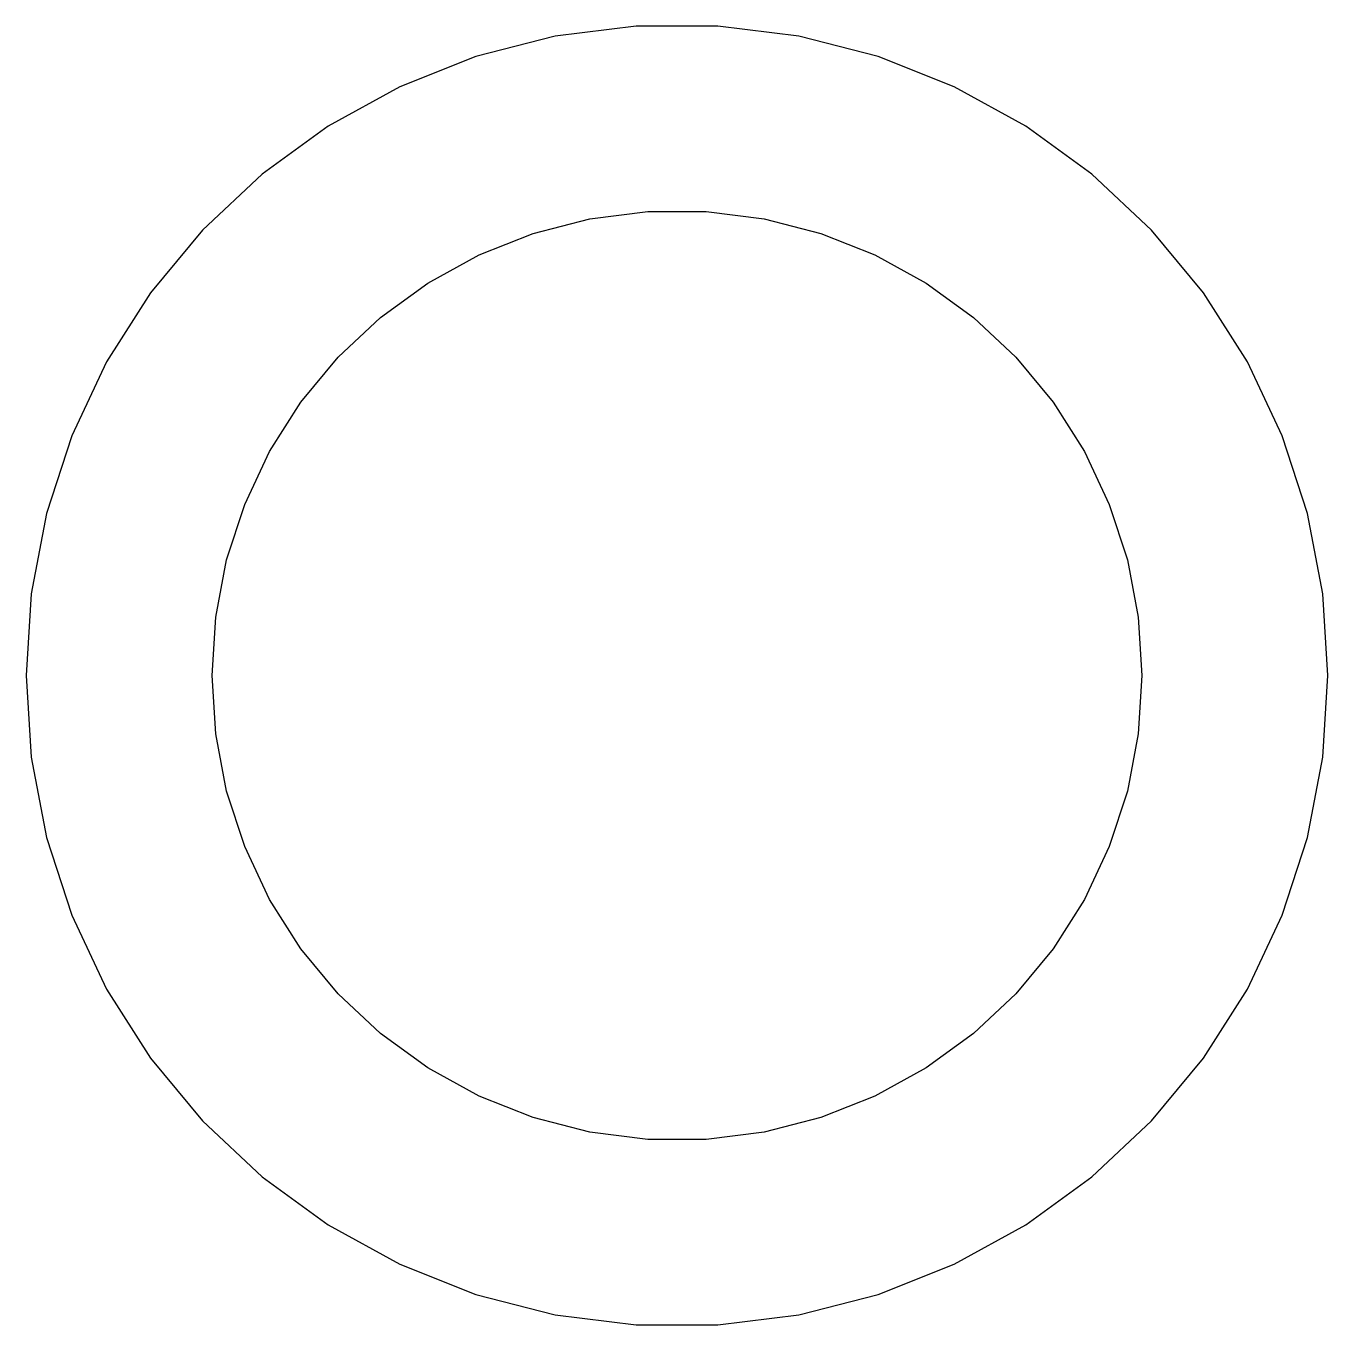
# Model space of a CAD drawing. Header units: metres. Extents: x -21 to 21, y -21 to 21.
import ezdxf

# ---------------------------------------------------------------- set-up
doc = ezdxf.new("R2010")
doc.units = ezdxf.units.M

msp = doc.modelspace()

# ---------------------------------------------------------------- linework, layer by layer
for p, q in [((-3.935, 20.628), (-6.48935, 19.9722)), ((-1.31859, 20.9586), (-3.935, 20.628)), ((1.31859, 20.9586), (-1.31859, 20.9586)), ((3.935, 20.628), (1.31859, 20.9586)), ((6.48935, 19.9722), (3.935, 20.628)), ((-6.48935, 19.9722), (-8.94136, 19.0014)), ((8.94136, 19.0014), (6.48935, 19.9722)), ((-8.94136, 19.0014), (-11.2523, 17.7309)), ((11.2523, 17.7309), (8.94136, 19.0014)), ((-11.2523, 17.7309), (-13.3859, 16.1808)), ((13.3859, 16.1808), (11.2523, 17.7309)), ((-13.3859, 16.1808), (-15.3083, 14.3755)), ((15.3083, 14.3755), (13.3859, 16.1808)), ((-4.63525, 14.2658), (-2.81071, 14.7343)), ((-2.81071, 14.7343), (-0.94185, 14.9704)), ((-0.94185, 14.9704), (0.94185, 14.9704)), ((0.94185, 14.9704), (2.81071, 14.7343)), ((2.81071, 14.7343), (4.63525, 14.2658)), ((-15.3083, 14.3755), (-16.9893, 12.3435)), ((16.9893, 12.3435), (15.3083, 14.3755)), ((-6.38669, 13.5724), (-4.63525, 14.2658)), ((4.63525, 14.2658), (6.38669, 13.5724)), ((-8.0374, 12.6649), (-6.38669, 13.5724)), ((6.38669, 13.5724), (8.0374, 12.6649)), ((-9.56136, 11.5577), (-8.0374, 12.6649)), ((8.0374, 12.6649), (9.56136, 11.5577)), ((-16.9893, 12.3435), (-18.4024, 10.1168)), ((18.4024, 10.1168), (16.9893, 12.3435)), ((-10.9345, 10.2682), (-9.56136, 11.5577)), ((9.56136, 11.5577), (10.9345, 10.2682)), ((-18.4024, 10.1168), (-19.5253, 7.73061)), ((-12.1353, 8.81677), (-10.9345, 10.2682)), ((10.9345, 10.2682), (12.1353, 8.81677)), ((19.5253, 7.73061), (18.4024, 10.1168)), ((-13.1446, 7.2263), (-12.1353, 8.81677)), ((12.1353, 8.81677), (13.1446, 7.2263)), ((-19.5253, 7.73061), (-20.3402, 5.22247)), ((20.3402, 5.22247), (19.5253, 7.73061)), ((-13.9466, 5.52187), (-13.1446, 7.2263)), ((13.1446, 7.2263), (13.9466, 5.52187)), ((-14.5287, 3.73035), (-13.9466, 5.52187)), ((13.9466, 5.52187), (14.5287, 3.73035)), ((-20.3402, 5.22247), (-20.8344, 2.63199)), ((20.8344, 2.63199), (20.3402, 5.22247)), ((-14.8817, 1.87999), (-14.5287, 3.73035)), ((14.5287, 3.73035), (14.8817, 1.87999)), ((-20.8344, 2.63199), (-21, 0)), ((21, 0), (20.8344, 2.63199)), ((-15, 0), (-14.8817, 1.87999)), ((14.8817, 1.87999), (15, 0)), ((-21, 0), (-20.8344, -2.63199)), ((-14.8817, -1.87999), (-15, 0)), ((15, 0), (14.8817, -1.87999)), ((20.8344, -2.63199), (21, 0)), ((-14.5287, -3.73035), (-14.8817, -1.87999)), ((14.8817, -1.87999), (14.5287, -3.73035)), ((-20.8344, -2.63199), (-20.3402, -5.22247)), ((20.3402, -5.22247), (20.8344, -2.63199)), ((-13.9466, -5.52187), (-14.5287, -3.73035)), ((14.5287, -3.73035), (13.9466, -5.52187)), ((-20.3402, -5.22247), (-19.5253, -7.73061)), ((19.5253, -7.73061), (20.3402, -5.22247)), ((-13.1446, -7.2263), (-13.9466, -5.52187)), ((13.9466, -5.52187), (13.1446, -7.2263)), ((-12.1353, -8.81677), (-13.1446, -7.2263)), ((13.1446, -7.2263), (12.1353, -8.81677)), ((-19.5253, -7.73061), (-18.4024, -10.1168)), ((18.4024, -10.1168), (19.5253, -7.73061)), ((-10.9345, -10.2682), (-12.1353, -8.81677)), ((12.1353, -8.81677), (10.9345, -10.2682)), ((-18.4024, -10.1168), (-16.9893, -12.3435)), ((-9.56136, -11.5577), (-10.9345, -10.2682)), ((10.9345, -10.2682), (9.56136, -11.5577)), ((16.9893, -12.3435), (18.4024, -10.1168)), ((-8.0374, -12.6649), (-9.56136, -11.5577)), ((9.56136, -11.5577), (8.0374, -12.6649)), ((-16.9893, -12.3435), (-15.3083, -14.3755)), ((15.3083, -14.3755), (16.9893, -12.3435)), ((-6.38669, -13.5724), (-8.0374, -12.6649)), ((8.0374, -12.6649), (6.38669, -13.5724)), ((-4.63525, -14.2658), (-6.38669, -13.5724)), ((6.38669, -13.5724), (4.63525, -14.2658)), ((-2.81071, -14.7343), (-4.63525, -14.2658)), ((4.63525, -14.2658), (2.81071, -14.7343)), ((-15.3083, -14.3755), (-13.3859, -16.1808)), ((13.3859, -16.1808), (15.3083, -14.3755)), ((-0.94185, -14.9704), (-2.81071, -14.7343)), ((0.94185, -14.9704), (-0.94185, -14.9704)), ((2.81071, -14.7343), (0.94185, -14.9704)), ((-13.3859, -16.1808), (-11.2523, -17.7309)), ((11.2523, -17.7309), (13.3859, -16.1808)), ((-11.2523, -17.7309), (-8.94136, -19.0014)), ((8.94136, -19.0014), (11.2523, -17.7309)), ((-8.94136, -19.0014), (-6.48935, -19.9722)), ((6.48935, -19.9722), (8.94136, -19.0014)), ((-6.48935, -19.9722), (-3.935, -20.628)), ((3.935, -20.628), (6.48935, -19.9722)), ((-3.935, -20.628), (-1.31859, -20.9586)), ((-1.31859, -20.9586), (1.31859, -20.9586)), ((1.31859, -20.9586), (3.935, -20.628))]:
    msp.add_line(p, q)

doc.saveas('drawing.dxf')
